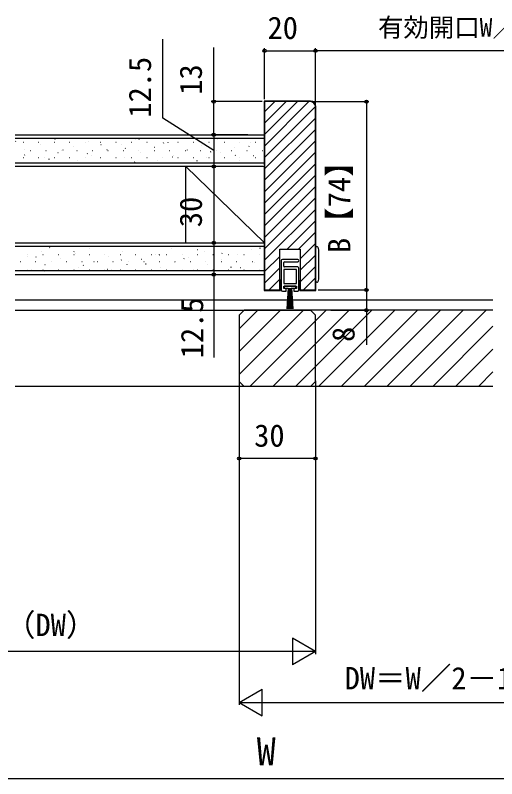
# Model space of a CAD drawing. Units: millimetres, scale not verified. Extents: x -525 to 525, y -783 to 780.
# Drawn here: x 34.3 to 223.6, y 152.3 to 452.5 of the extents above; entities that cross this region are included whole.
import ezdxf
from ezdxf.enums import TextEntityAlignment as Align

# ---------------------------------------------------------------- set-up
doc = ezdxf.new("R2010")
doc.units = ezdxf.units.MM
doc.header["$LTSCALE"] = 4
for name, color, linetype in [('0-5_YKK_12', 2, 'Continuous'), ('0-6_YKK_13', 4, 'Continuous'), ('0-8_YKK_D', 6, 'Continuous'), ('0-A_YSS_K', 3, 'Continuous'), ('0-B_YSS_KE', 3, 'Continuous')]:
    doc.layers.add(name, color=color, linetype=linetype)
doc.styles.add('ＭＳ ゴシック', font='')
doc.styles.get('ＭＳ ゴシック').set_extended_font_data('MS Gothic')

msp = doc.modelspace()

# ---------------------------------------------------------------- linework, layer by layer
at = {"layer": '0-5_YKK_12'}
for p, q in [((222.113, 340.504), (34.363, 340.504)), ((34.363, 336.504), (150.363, 336.504)), ((122.363, 329.219), (129.647, 336.504)), ((122.363, 320.239), (138.627, 336.504)), ((122.363, 311.259), (147.607, 336.504)), ((150.363, 336.504), (152.363, 334.504)), ((152.363, 332.279), (156.588, 336.504)), ((152.363, 323.298), (165.568, 336.504)), ((152.363, 314.318), (174.548, 336.504)), ((153.528, 306.504), (183.528, 336.504)), ((162.509, 306.504), (192.509, 336.504)), ((171.489, 306.504), (201.489, 336.504)), ((180.469, 306.504), (210.469, 336.504)), ((189.449, 306.504), (219.449, 336.504)), ((152.363, 308.504), (152.363, 334.504)), ((126.588, 306.504), (152.363, 332.279)), ((198.43, 306.504), (222.113, 330.187)), ((135.568, 306.504), (152.363, 323.298)), ((207.41, 306.504), (222.113, 321.206)), ((144.548, 306.504), (152.363, 314.318)), ((216.39, 306.504), (222.113, 312.226)), ((150.363, 306.504), (34.363, 306.504)), ((152.363, 308.504), (150.363, 306.504))]:
    msp.add_line(p, q, dxfattribs=at)
at = {"layer": '0-6_YKK_13'}
for p, q in [((152.563, 361.504), (152.944, 361.504)), ((152.563, 347.504), (152.563, 361.504)), ((153.229, 361.295), (153.563, 360.254)), ((153.563, 360.254), (153.563, 359.997)), ((153.563, 359.997), (153.563, 349.01)), ((138.863, 356.004), (138.863, 344.504)), ((145.363, 356.504), (139.363, 356.504)), ((139.863, 353.804), (139.863, 355.204)), ((140.163, 355.504), (145.363, 355.504)), ((139.863, 352.504), (139.863, 347.004)), ((144.863, 352.504), (139.863, 352.504)), ((145.363, 353.504), (140.163, 353.504)), ((144.863, 347.004), (144.863, 352.504)), ((145.863, 344.504), (145.863, 353.004)), ((153.563, 348.754), (153.229, 347.712)), ((153.563, 349.01), (153.563, 348.754)), ((139.863, 347.004), (144.863, 347.004)), ((152.944, 347.504), (152.563, 347.504)), ((122.363, 334.504), (124.363, 336.504)), ((222.113, 336.504), (124.363, 336.504)), ((122.363, 334.504), (122.363, 308.504)), ((124.363, 306.504), (122.363, 308.504)), ((222.113, 306.504), (124.363, 306.504))]:
    msp.add_line(p, q, dxfattribs=at)
for points in [[(139.363, 344.004), (140.863, 344.004), (140.863, 345.004), (139.863, 345.004), (139.863, 346.004), (144.863, 346.004), (144.863, 345.004), (143.863, 345.004), (143.863, 344.004), (145.363, 344.004)], [(144.613, 346.004), (140.113, 346.004), (140.113, 345.204), (141.613, 345.204), (141.113, 337.004)], [(141.713, 345.204), (141.753, 345.204), (141.324, 337.004)], [(141.853, 345.204), (141.893, 345.204), (141.536, 337.004)], [(141.993, 345.204), (142.033, 345.204), (141.748, 337.004)], [(142.133, 345.204), (142.173, 345.204), (141.959, 337.004)], [(142.273, 345.204), (142.313, 345.204), (142.186, 337.004)], [(142.539, 337.004), (142.413, 345.204), (142.453, 345.204)], [(142.766, 337.004), (142.553, 345.204), (142.593, 345.204)], [(142.977, 337.004), (142.693, 345.204), (142.733, 345.204)], [(143.189, 337.004), (142.833, 345.204), (142.873, 345.204)], [(143.401, 337.004), (142.973, 345.204), (143.013, 345.204)], [(143.613, 337.004), (143.113, 345.204), (144.613, 345.204), (144.613, 346.004)]]:
    msp.add_lwpolyline(points, dxfattribs=at)
for centre, radius, start, end in [((152.944, 361.204), 0.3, 17.74467, 90), ((139.363, 356.004), 0.5, 90, 180), ((140.163, 355.204), 0.3, 90, 180), ((145.363, 356.004), 0.5, 270, 90), ((140.163, 353.804), 0.3, 180, 270), ((145.363, 353.004), 0.5, 0, 90), ((152.944, 347.804), 0.3, 270, 342.25533), ((139.363, 344.504), 0.5, 180, 270), ((145.363, 344.504), 0.5, 270, 0)]:
    msp.add_arc(centre, radius, start, end, dxfattribs=at)
at = {"layer": '0-8_YKK_D'}
for p, q in [((132.363, 419.504), (132.363, 439.504)), ((132.363, 438.504), (152.363, 438.504)), ((152.363, 417.504), (152.363, 439.504)), ((152.363, 417.504), (152.363, 439.504)), ((321.363, 438.504), (152.363, 438.504)), ((131.363, 418.504), (111.363, 418.504)), ((151.363, 418.504), (173.363, 418.504)), ((172.363, 418.504), (172.363, 344.504)), ((125.825, 405.504), (111.363, 405.504)), ((112.363, 405.504), (112.363, 393.004)), ((112.363, 393.004), (112.363, 363.004)), ((153.363, 344.504), (173.363, 344.504)), ((158.425, 344.504), (173.363, 344.504)), ((158.425, 336.504), (173.363, 336.504)), ((122.363, 308.804), (122.363, 181.304)), ((122.363, 308.804), (122.363, 277.202)), ((152.363, 308.804), (152.363, 201.304)), ((152.363, 308.804), (152.363, 277.202)), ((152.363, 278.202), (122.363, 278.202)), ((152.363, 202.304), (143.269, 207.554)), ((143.269, 207.554), (143.269, 197.054)), ((141.863, 202.304), (-39.637, 202.304)), ((152.363, 202.304), (134.176, 202.304)), ((152.363, 202.304), (143.269, 197.054)), ((122.363, 182.304), (131.456, 187.554)), ((131.456, 177.054), (131.456, 187.554)), ((122.363, 182.304), (131.456, 177.054)), ((122.363, 182.304), (140.549, 182.304)), ((132.863, 182.304), (314.363, 182.304)), ((330.863, 152.304), (-56.137, 152.304))]:
    msp.add_line(p, q, dxfattribs=at)
for points in [[(112.363, 399.254), (92.363, 412.043), (92.363, 443.043)], [(112.363, 405.504), (112.363, 418.504), (112.363, 439.781)], [(112.363, 363.004), (112.363, 350.504), (112.363, 317.954)], [(172.363, 344.504), (172.363, 336.504), (172.363, 322.863)]]:
    msp.add_lwpolyline(points, dxfattribs=at)
for centre in [(132.363, 438.504), (152.363, 438.504), (152.363, 438.504), (112.363, 418.504), (172.363, 418.504), (112.363, 405.504), (112.363, 405.504), (112.363, 393.004), (112.363, 393.004), (112.363, 363.004), (112.363, 363.004), (112.363, 350.504), (172.363, 344.504), (172.363, 344.504), (172.363, 336.504), (122.363, 278.202), (152.363, 278.202)]:
    msp.add_circle(centre, 0.637, dxfattribs=at)
at = {"layer": '0-A_YSS_K'}
for p, q in [((132.363, 414.529), (136.338, 418.504)), ((132.363, 410.039), (140.828, 418.504)), ((132.363, 405.548), (145.318, 418.504)), ((132.363, 401.058), (149.808, 418.504)), ((132.363, 396.568), (152.362, 416.567)), ((132.363, 392.078), (152.363, 412.078)), ((132.363, 387.588), (152.363, 407.588)), ((132.363, 404.004), (34.363, 404.004)), ((34.385, 402.879), (34.552, 402.989)), ((37.457, 402.513), (37.557, 402.513)), ((43.537, 402.513), (43.637, 402.513)), ((49.617, 402.513), (49.717, 402.513)), ((49.944, 403.78), (49.963, 403.787)), ((55.697, 402.513), (55.797, 402.513)), ((61.777, 402.513), (61.877, 402.513)), ((62.962, 402.708), (62.981, 402.715)), ((67.857, 402.513), (67.957, 402.513)), ((73.937, 402.513), (74.037, 402.513)), ((80.017, 402.513), (80.117, 402.513)), ((81.467, 403.579), (81.486, 403.586)), ((82.947, 403.679), (83.114, 403.789)), ((86.097, 402.513), (86.197, 402.513)), ((92.177, 402.513), (92.277, 402.513)), ((92.552, 402.201), (92.719, 402.311)), ((94.486, 402.507), (94.505, 402.514)), ((98.257, 402.513), (98.357, 402.513)), ((104.337, 402.513), (104.437, 402.513)), ((110.417, 402.513), (110.517, 402.513)), ((113.744, 403.645), (113.763, 403.652)), ((116.497, 402.513), (116.597, 402.513)), ((122.577, 402.513), (122.677, 402.513)), ((126.763, 402.574), (126.782, 402.58)), ((128.657, 402.513), (128.757, 402.513)), ((132.363, 383.098), (152.363, 403.098)), ((38.123, 399.594), (38.142, 399.601)), ((40.307, 399.283), (40.407, 399.283)), ((44.364, 401.804), (44.382, 401.811)), ((46.387, 399.283), (46.487, 399.283)), ((52.467, 399.283), (52.567, 399.283)), ((52.979, 399.515), (53.146, 399.625)), ((57.382, 400.732), (57.401, 400.739)), ((58.547, 399.283), (58.647, 399.283)), ((64.627, 399.283), (64.727, 399.283)), ((67.963, 401.597), (68.13, 401.707)), ((70.401, 399.66), (70.419, 399.667)), ((70.707, 399.283), (70.807, 399.283)), ((75.981, 401.637), (76, 401.643)), ((76.787, 399.283), (76.887, 399.283)), ((77.568, 400.119), (77.735, 400.229)), ((82.867, 399.283), (82.967, 399.283)), ((88.947, 399.283), (89.047, 399.283)), ((88.999, 400.565), (89.018, 400.571)), ((95.027, 399.283), (95.127, 399.283)), ((101.107, 399.283), (101.207, 399.283)), ((102.018, 399.493), (102.037, 399.5)), ((107.187, 399.283), (107.287, 399.283)), ((107.504, 401.436), (107.523, 401.442)), ((113.267, 399.283), (113.367, 399.283)), ((119.347, 399.283), (119.447, 399.283)), ((120.523, 400.364), (120.542, 400.371)), ((125.427, 399.283), (125.527, 399.283)), ((126.13, 400.918), (126.296, 401.029)), ((131.507, 399.283), (131.607, 399.283)), ((37.457, 396.533), (37.557, 396.533)), ((37.995, 397.433), (38.162, 397.543)), ((43.537, 396.533), (43.637, 396.533)), ((45.656, 396.58), (45.674, 396.586)), ((49.617, 396.533), (49.717, 396.533)), ((51.142, 398.522), (51.161, 398.529)), ((55.697, 396.533), (55.797, 396.533)), ((61.777, 396.533), (61.877, 396.533)), ((62.584, 398.037), (62.751, 398.147)), ((64.16, 397.451), (64.179, 397.457)), ((67.857, 396.533), (67.957, 396.533)), ((73.937, 396.533), (74.037, 396.533)), ((77.179, 396.379), (77.198, 396.385)), ((80.017, 396.533), (80.117, 396.533)), ((83.419, 398.589), (83.438, 398.595)), ((86.097, 396.533), (86.197, 396.533)), ((92.177, 396.533), (92.277, 396.533)), ((96.162, 396.754), (96.329, 396.865)), ((96.438, 397.517), (96.456, 397.523)), ((98.257, 396.533), (98.357, 396.533)), ((104.337, 396.533), (104.437, 396.533)), ((109.456, 396.445), (109.475, 396.452)), ((110.417, 396.533), (110.517, 396.533)), ((111.146, 398.836), (111.312, 398.947)), ((115.036, 398.421), (115.055, 398.428)), ((116.497, 396.533), (116.597, 396.533)), ((120.751, 397.358), (120.918, 397.469)), ((122.577, 396.533), (122.677, 396.533)), ((128.055, 397.349), (128.074, 397.356)), ((128.657, 396.533), (128.757, 396.533)), ((132.363, 378.608), (152.363, 398.608)), ((34.363, 394.504), (132.363, 394.504)), ((40.075, 394.604), (40.094, 394.61)), ((47.6, 395.955), (47.767, 396.065)), ((58.674, 395.508), (58.693, 395.515)), ((81.178, 394.672), (81.345, 394.783)), ((90.197, 395.307), (90.216, 395.314)), ((105.767, 395.276), (105.934, 395.387)), ((122.475, 395.373), (122.493, 395.38)), ((132.363, 374.117), (152.363, 394.117)), ((132.363, 393.004), (34.363, 393.004)), ((132.363, 363.004), (132.363, 393.004)), ((132.363, 369.627), (152.363, 389.627)), ((132.363, 365.137), (152.363, 385.137)), ((132.363, 360.647), (152.363, 380.647)), ((132.363, 356.157), (152.363, 376.157)), ((141.2, 360.504), (152.363, 371.667)), ((145.69, 360.504), (152.363, 367.177)), ((34.363, 363.004), (132.363, 363.004)), ((132.363, 361.504), (34.363, 361.504)), ((47.769, 361.003), (47.936, 361.114)), ((63.337, 360.607), (63.356, 360.613)), ((95.615, 360.673), (95.634, 360.679)), ((105.936, 360.325), (106.102, 360.435)), ((127.232, 360.505), (127.251, 360.512)), ((130.525, 360.929), (130.692, 361.04)), ((132.363, 350.504), (132.363, 363.004)), ((146.363, 356.687), (152.363, 362.687)), ((39.107, 358.423), (39.207, 358.423)), ((39.252, 357.76), (39.271, 357.766)), ((42.39, 357.443), (42.557, 357.554)), ((44.833, 359.736), (44.852, 359.742)), ((45.187, 358.423), (45.287, 358.423)), ((51.267, 358.423), (51.367, 358.423)), ((57.347, 358.423), (57.447, 358.423)), ((57.374, 359.525), (57.541, 359.636)), ((57.851, 358.664), (57.87, 358.671)), ((63.427, 358.423), (63.527, 358.423)), ((69.507, 358.423), (69.607, 358.423)), ((70.87, 357.592), (70.889, 357.599)), ((75.587, 358.423), (75.687, 358.423)), ((76.356, 359.535), (76.375, 359.541)), ((81.667, 358.423), (81.767, 358.423)), ((87.747, 358.423), (87.847, 358.423)), ((89.374, 358.463), (89.393, 358.47)), ((90.952, 358.243), (91.119, 358.353)), ((93.827, 358.423), (93.927, 358.423)), ((99.907, 358.423), (100.007, 358.423)), ((102.393, 357.391), (102.412, 357.398)), ((105.987, 358.423), (106.087, 358.423)), ((108.633, 359.601), (108.652, 359.608)), ((112.067, 358.423), (112.167, 358.423)), ((115.541, 358.847), (115.708, 358.958)), ((118.147, 358.423), (118.247, 358.423)), ((121.652, 358.529), (121.671, 358.536)), ((124.227, 358.423), (124.327, 358.423)), ((130.307, 358.423), (130.407, 358.423)), ((132.363, 351.667), (138.363, 357.667)), ((146.363, 352.196), (152.363, 358.196)), ((36.257, 355.673), (36.357, 355.673)), ((42.337, 355.673), (42.437, 355.673)), ((46.03, 354.478), (46.049, 354.485)), ((48.417, 355.673), (48.517, 355.673)), ((52.271, 356.688), (52.29, 356.694)), ((54.497, 355.673), (54.597, 355.673)), ((60.577, 355.673), (60.677, 355.673)), ((65.289, 355.616), (65.308, 355.623)), ((66.657, 355.673), (66.757, 355.673)), ((72.737, 355.673), (72.837, 355.673)), ((75.968, 356.161), (76.135, 356.271)), ((78.308, 354.544), (78.327, 354.551)), ((78.817, 355.673), (78.917, 355.673)), ((83.888, 356.52), (83.907, 356.527)), ((84.897, 355.673), (84.997, 355.673)), ((85.573, 354.683), (85.74, 354.793)), ((90.977, 355.673), (91.077, 355.673)), ((96.907, 355.448), (96.926, 355.455)), ((97.057, 355.673), (97.157, 355.673)), ((100.557, 356.765), (100.724, 356.875)), ((103.137, 355.673), (103.237, 355.673)), ((109.217, 355.673), (109.317, 355.673)), ((109.925, 354.377), (109.944, 354.383)), ((115.297, 355.673), (115.397, 355.673)), ((115.411, 356.319), (115.43, 356.326)), ((121.377, 355.673), (121.477, 355.673)), ((127.457, 355.673), (127.557, 355.673)), ((128.43, 355.248), (128.449, 355.254)), ((132.363, 352.004), (34.363, 352.004)), ((39.107, 352.443), (39.207, 352.443)), ((40.544, 352.535), (40.563, 352.542)), ((45.187, 352.443), (45.287, 352.443)), ((46.01, 352.004), (46.167, 352.107)), ((51.267, 352.443), (51.367, 352.443)), ((57.347, 352.443), (57.447, 352.443)), ((59.049, 353.406), (59.068, 353.413)), ((60.984, 354.079), (61.151, 354.189)), ((63.427, 352.443), (63.527, 352.443)), ((69.507, 352.443), (69.607, 352.443)), ((70.589, 352.601), (70.756, 352.711)), ((72.067, 352.334), (72.086, 352.341)), ((75.587, 352.443), (75.687, 352.443)), ((81.667, 352.443), (81.767, 352.443)), ((87.747, 352.443), (87.847, 352.443)), ((91.326, 353.472), (91.345, 353.479)), ((93.827, 352.443), (93.927, 352.443)), ((99.907, 352.443), (100.007, 352.443)), ((104.345, 352.4), (104.364, 352.407)), ((105.987, 352.443), (106.087, 352.443)), ((112.067, 352.443), (112.167, 352.443)), ((118.147, 352.443), (118.247, 352.443)), ((119.151, 353.401), (119.317, 353.511)), ((122.944, 353.305), (122.963, 353.311)), ((124.227, 352.443), (124.327, 352.443)), ((128.878, 352.004), (128.923, 352.033)), ((130.307, 352.443), (130.407, 352.443)), ((132.363, 347.177), (138.363, 353.177)), ((146.363, 347.706), (152.363, 353.706)), ((34.363, 350.504), (132.363, 350.504)), ((134.18, 344.504), (138.363, 348.687)), ((147.65, 344.504), (152.363, 349.216)), ((152.14, 344.504), (152.363, 344.726))]:
    msp.add_line(p, q, dxfattribs=at)
for points in [[(34.363, 405.504), (132.363, 405.504), (132.363, 393.004)], [(101.363, 363.004), (101.363, 393.004), (132.363, 363.004)]]:
    msp.add_lwpolyline(points, dxfattribs=at)
at = {"layer": '0-B_YSS_KE'}
for p, q in [((132.163, 393.704), (132.363, 393.704)), ((132.163, 354.304), (132.363, 354.304)), ((138.563, 348.304), (138.363, 348.304)), ((146.163, 348.304), (146.363, 348.304))]:
    msp.add_line(p, q, dxfattribs=at)
for points in [[(150.363, 418.704), (132.163, 418.704), (132.163, 393.704)], [(150.363, 418.504), (132.363, 418.504), (132.363, 344.504), (138.363, 344.504), (138.363, 360.504)], [(138.363, 360.504), (146.363, 360.504), (146.363, 344.504), (152.363, 344.504), (152.363, 416.504)], [(146.163, 348.304), (146.163, 344.304), (152.563, 344.304), (152.563, 416.504)], [(132.163, 354.304), (132.163, 344.304), (138.563, 344.304), (138.563, 348.304)]]:
    msp.add_lwpolyline(points, dxfattribs=at)
for radius, start in [(2.2, 360), (2, 0)]:
    msp.add_arc((150.363, 416.504), radius, start, 90, dxfattribs=at)

# ---------------------------------------------------------------- texts
at = {"layer": '0-8_YKK_D', "style": 'ＭＳ ゴシック'}
for s, height, p in [('20', 8.798, (133.499, 440.504)), ('有効開口W／2－36', 7.331, (176.919, 441.811)), ('30', 8.798, (128.249, 280.202)), ('（DW）', 8.798, (30.283, 205.736)), ('DW＝W／2－1.5', 8.798, (163.817, 184.781)), ('W', 11, (129.266, 154.304))]:
    msp.add_text(s, height=height, dxfattribs=at).set_placement(p, align=Align.BOTTOM_LEFT)
for s, p in [('12.5', (90.363, 412.202)), ('13', (110.363, 421.213)), ('B【74】', (168.726, 358.97)), ('30', (110.363, 369.14)), ('12.5', (110.863, 317.613)), ('8', (170.363, 324.045))]:
    msp.add_text(s, height=8.798, rotation=90, dxfattribs=at).set_placement(p, align=Align.BOTTOM_LEFT)

doc.saveas('drawing.dxf')
